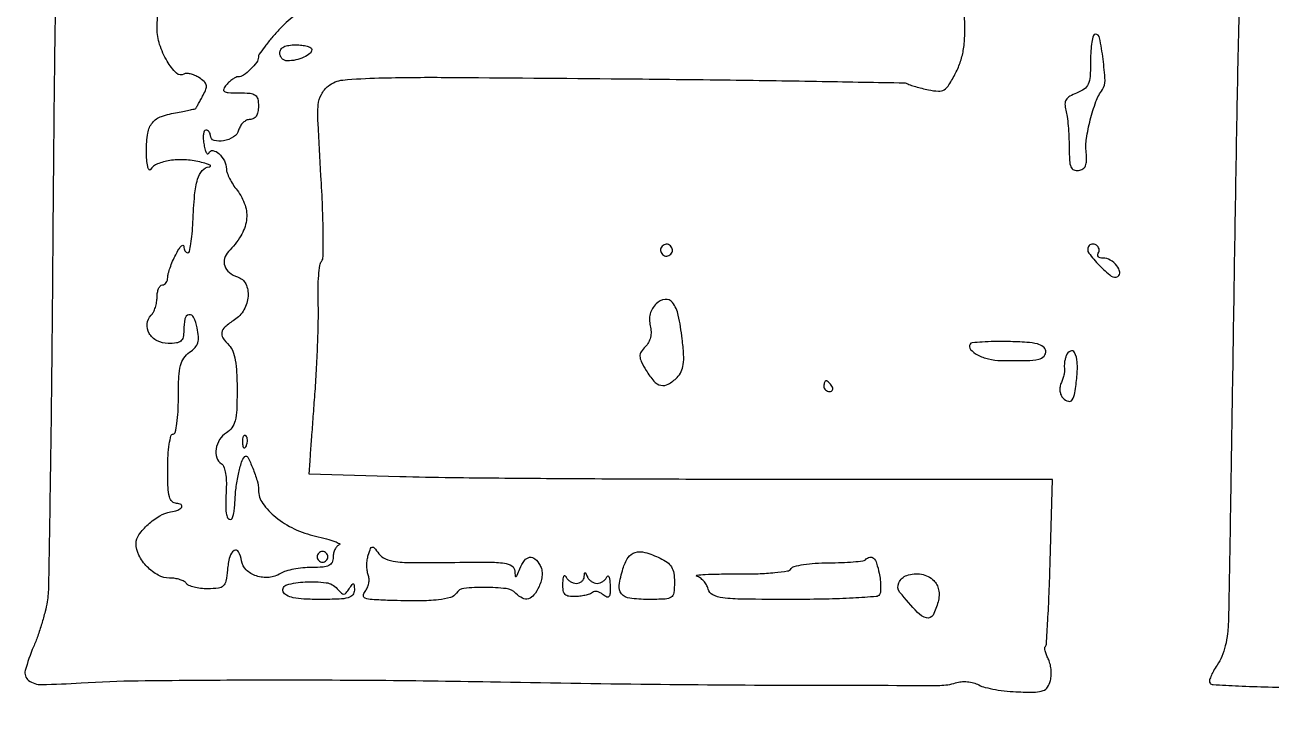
# Model space of a CAD drawing. Extents: x 0 to 5034, y 0 to 2560.
# Drawn here: x 4063.2 to 4296.8, y 1785.6 to 1915.7 of the extents above; entities that cross this region are included whole.
import ezdxf

# ---------------------------------------------------------------- set-up
doc = ezdxf.new("R2010")
doc.units = 0

msp = doc.modelspace()

# ---------------------------------------------------------------- linework, layer by layer
for points in [[(4291.214259, 1935.889879, 0.000211), (4290.798354, 1917.712839, 0.001097), (4290.380644, 1897.099298, 0.000689), (4289.97842, 1873, -0.000102), (4289.600089, 1848.617344, -0.000149), (4289.255365, 1827.096875, -0.000074), (4288.954358, 1808.813203, -0.00254), (4288.860796, 1804.5, -0.019446), (4288.672621, 1801.638046, -0.032923), (4288.265498, 1799.271518, -0.039179), (4287.628215, 1797.312481, -0.054161), (4286.740983, 1795.692425, 0.02343), (4286.034938, 1794.572264, 0.035145), (4285.537307, 1793.52959, 0.038325), (4285.276218, 1792.680816, 0.257262), (4285.394531, 1792.272135, 0.185111), (4285.959499, 1792.020297, 0.001617), (4290.746509, 1791.780708, 0.005331), (4296.290207, 1791.580424, 0.00338), (4302.753623, 1791.459598, -0.001174)], [(4069.078668, 1927.29485, 0.00235), (4068.725138, 1905.553516, 0.001169), (4068.471035, 1878, -0.000844), (4068.250102, 1852.22781, -0.00129), (4067.963064, 1829.873587, -0.000437), (4067.648259, 1810.554813, -0.035159), (4067.384652, 1807.548382, -0.022525), (4067.007641, 1805.714794, -0.011415), (4066.377396, 1803.443366, -0.011314), (4065.618776, 1801.12401, -0.016556), (4064.838373, 1799.12294, 0.034505), (4063.287425, 1794.6817, 0.306379), (4063.920788, 1792.818052, 0.168854), (4066.339239, 1792.032564, 0.011131), (4073.772868, 1792.3507, -0.013332), (4084.465709, 1792.76118, -0.00225), (4104.920754, 1792.908603, -0.002552), (4128.095864, 1792.853012, -0.002824), (4150.5, 1792.558332, 0.001881), (4180.588071, 1792.105833, 0.002272), (4208.844137, 1791.915603, 0.000544), (4234.774625, 1791.887056, 0.081226), (4237.712227, 1792.367409, -0.061677), (4238.730202, 1792.574804, -0.042724), (4239.906314, 1792.565851, -0.042415), (4241.075505, 1792.355766, -0.05727), (4242.073646, 1791.960586, 0.061853), (4243.252303, 1791.506345, 0.017957), (4245.161345, 1791.102663, 0.017757), (4247.363327, 1790.799163, 0.018108), (4249.56695, 1790.655187, 0.011158), (4252.672639, 1790.63433, 0.082176), (4254.126878, 1790.898331, 0.164289), (4254.947048, 1791.547095, 0.082809), (4255.479734, 1792.770519, 0.05094), (4255.625029, 1793.775238, 0.035899), (4255.590833, 1794.916923, 0.036361), (4255.397137, 1796.016281, 0.061153), (4255.059386, 1796.889037, -0.027863), (4254.714285, 1797.630361, -0.038703), (4254.496063, 1798.329356, -0.04337), (4254.416454, 1798.900244, -0.212428), (4254.530525, 1799.197192, 0.183061), (4254.724405, 1799.627539, 0.001084), (4254.985796, 1804.052192, 0.004313), (4255.230994, 1809.13387, 0.002709), (4255.434207, 1815.078674), (4255.877732, 1830.5), (4203.188866, 1830.5, -0.000857), (4181.770261, 1830.536694, -0.000937), (4160.983604, 1830.646875, -0.000875), (4143.199415, 1830.805604, -0.004682), (4133.5, 1831), (4116.5, 1831.5), (4116.681003, 1834, -0.000202), (4116.792182, 1835.527041, -0.000025), (4117.035629, 1838.85, -0.00003), (4117.325191, 1842.796494, -0.000024), (4117.634066, 1847, 0.005437), (4117.915107, 1851.489161, 0.004444), (4118.120785, 1856.296229, 0.00449), (4118.230994, 1860.722668, 0.011759), (4118.206813, 1863.902055, -0.012261), (4118.190097, 1866.434037, -0.016031), (4118.305746, 1868.746027, -0.013608), (4118.513969, 1870.644322, -0.126333), (4118.823493, 1871.402055, 0.158525), (4119.122803, 1872.291231, 0.004051), (4119.132077, 1876.573919, 0.008238), (4119.018257, 1881.651661, 0.005483), (4118.728127, 1887.466604, -0.002216), (4118.171325, 1897.331071, -0.033338), (4118.221863, 1900.769173, -0.103353), (4118.79412, 1902.705736, -0.099537), (4120.099017, 1904.281263, -0.148159), (4122.846512, 1905.399345, -0.016931), (4129.601118, 1905.794556, -0.007868), (4142.035455, 1905.904585, -0.000617), (4175.171533, 1905.635481, -0.000791), (4195.466551, 1905.413517, -0.001291), (4212.680581, 1905.153574, -0.000134), (4228.061837, 1904.877457, -0.129286), (4228.730899, 1904.688419, 0.054486), (4229.205938, 1904.4742, 0.008503), (4230.191236, 1904.171812, 0.009377), (4231.37047, 1903.855562, 0.008048), (4232.622244, 1903.566202, 0.03847), (4234.469169, 1903.316895, 0.153713), (4235.562652, 1903.593507, 0.117801), (4236.461469, 1904.495796, 0.018496), (4237.699305, 1906.698605, 0.038587), (4238.642214, 1908.942318, 0.043054), (4239.187659, 1911.224042, 0.033847), (4239.411498, 1913.984056, 0.013394), (4239.359968, 1917.792247, 0.006279)], [(4113.704225, 1917.409771, 0.049829), (4110.809975, 1914.790025, 0.009464), (4109.350419, 1913.114558, 0.013351), (4108.11918, 1911.563678, 0.009499), (4107.162753, 1910.23891, 0.15275), (4107, 1909.718596, -0.160238), (4106.67339, 1908.725627, -0.040392), (4105.541297, 1907.425157, -0.040547), (4104.21104, 1906.321159, -0.15412), (4103.193873, 1906, 0.112363), (4102.743571, 1905.897511, 0.038054), (4102.157967, 1905.559375, 0.035584), (4101.546404, 1905.07401, 0.034033), (4101, 1904.5, 0.064036), (4100.495433, 1903.703769, 0.377801), (4100.623463, 1903.267606, 0.131096), (4101.347145, 1903.042058, 0.010356), (4103.377555, 1903, -0.019908), (4105.430013, 1902.918248, -0.131871), (4106.387756, 1902.577465, -0.19242), (4106.85821, 1901.869518, -0.051629), (4107, 1900.5, -0.046413), (4106.899952, 1899.424525, -0.095786), (4106.590638, 1898.642189, -0.127847), (4106.0839, 1898.171076, -0.124301), (4105.40638, 1898, 0.114309), (4104.758114, 1897.849832, 0.075597), (4104.127252, 1897.4125, 0.069688), (4103.608997, 1896.764455, 0.070024), (4103.289749, 1896, -0.192376), (4102.355636, 1894.734555, -0.092251), (4100.442531, 1893.990725, -0.118449), (4098.69193, 1894.0765, -0.333066), (4098, 1895, 0.084813), (4097.934754, 1895.381878, 0.093418), (4097.746985, 1895.70625, 0.100434), (4097.467222, 1895.923181, 0.11535), (4097.138672, 1896, 0.303479), (4096.845695, 1895.804136, 0.067895), (4096.685108, 1895.192188, 0.048895), (4096.664379, 1894.304138, 0.028733), (4096.804149, 1893.25, 0.020852), (4097.03468, 1892.269716, 0.071437), (4097.298076, 1891.672377, 0.302615), (4097.537731, 1891.563869, 0.278273), (4097.745834, 1891.741071, -0.370711), (4098.462197, 1892.168704, -0.145691), (4099.574267, 1891.616092, -0.085992), (4100.631445, 1890.221702, -0.119855), (4101, 1888.706287, 0.09042), (4101.13158, 1887.984632, 0.026266), (4101.5875, 1886.944825, 0.025477), (4102.23452, 1885.806035, 0.024728), (4103, 1884.727129, -0.087713), (4104.485938, 1881.951574, -0.114571), (4104.739395, 1879.092295, -0.102479), (4103.695257, 1876.177504, -0.059363), (4101.384554, 1873.241697, 0.130426), (4100.634322, 1871.949462, 0.153788), (4100.688635, 1870.54172, 0.136347), (4101.568399, 1869.295668, 0.0947), (4103.092381, 1868.470679, -0.203812), (4104.615458, 1867.163013, -0.133936), (4105.064923, 1864.862509, -0.1116), (4104.287697, 1862.310423, -0.118767), (4102.5, 1860.408043, 0.030589), (4100.739684, 1859.094129, 0.166921), (4100.13984, 1858.088076, 0.202916), (4100.344508, 1857.043829, 0.047901), (4101.5, 1855.642857, -0.109907), (4102.180434, 1854.572975, -0.042371), (4102.640205, 1852.864172, -0.03123), (4102.915109, 1850.498852, -0.013317), (4103, 1847.311975, -0.010041), (4102.924945, 1843.574908, -0.050665), (4102.631091, 1841.510694, -0.09417), (4102.030427, 1840.202482, -0.098902), (4101, 1839.232073, 0.111675), (4099.728717, 1837.97274, 0.102322), (4099.072464, 1836.248925, 0.11662), (4099.193176, 1834.583848, 0.180074), (4100.069123, 1833.45728, -0.166402), (4100.471625, 1832.967046, -0.037783), (4100.775424, 1831.918945, -0.035131), (4100.957306, 1830.593413, -0.027908), (4100.972231, 1829.148263, 0.005953), (4100.862008, 1825.865892, 0.036891), (4100.949748, 1824.182899, 0.092848), (4101.230476, 1823.309526, 0.275314), (4101.75, 1823, 0.298961), (4102.047281, 1823.195197, 0.038131), (4102.309597, 1823.954688, 0.034544), (4102.508522, 1825.004455, 0.021727), (4102.601821, 1826.25, -0.02323), (4102.806247, 1828.873244, -0.022065), (4103.254754, 1831.512217, -0.019957), (4103.834377, 1833.759899, -0.123906), (4104.440662, 1834.773995, -0.508599), (4104.985578, 1834.68851, -0.021556), (4105.939046, 1832.61541, -0.026974), (4106.751515, 1830.274272, -0.07014), (4107, 1828.511626, 0.156624), (4107.804153, 1826.007451, 0.067551), (4110.2371, 1823.428857, 0.05921), (4113.724154, 1821.236458, 0.055765), (4117.698277, 1819.868214, -0.010276), (4119.780272, 1819.357141, -0.023046), (4121.331344, 1818.864821, -0.042549), (4122.18763, 1818.463288, -0.646739), (4122.163106, 1818.221035, 0.128466), (4121.71804, 1817.931168, 0.067741), (4121.341662, 1817.3842, 0.06036), (4121.086564, 1816.67848, 0.056632), (4121, 1815.916667, -0.105192), (4120.795001, 1814.953047, -0.178368), (4120.226491, 1814.369387, -0.09405), (4119.110079, 1814.074814, -0.017609), (4116.986431, 1814, 0.025213), (4115.315165, 1813.915672, 0.023178), (4113.61267, 1813.663278, 0.023862), (4112.116344, 1813.295133, 0.067425), (4111.137362, 1812.853711, -0.118184), (4108.985505, 1812.133509, -0.101431), (4106.608213, 1812.406854, -0.111316), (4104.697402, 1813.548016, -0.168987), (4103.819335, 1815.25165, 0.083464), (4103.281689, 1816.943877, 0.446187), (4102.453486, 1817.161776, 0.185906), (4101.615333, 1815.990454, 0.041413), (4101.189635, 1813.520893, -0.023804), (4100.906232, 1811.442496, -0.157754), (4100.414205, 1810.533325, -0.165194), (4099.494982, 1810.10686, -0.026745), (4097.498652, 1810, -0.027391), (4096.159121, 1810.073436, -0.033894), (4094.929543, 1810.29375, -0.036108), (4093.955853, 1810.613443, -0.158251), (4093.5, 1811, 0.133726), (4093.088174, 1811.384693, 0.044519), (4092.320123, 1811.70625, 0.040576), (4091.365296, 1811.926201, 0.036341), (4090.351276, 1812, -0.125301), (4088.215323, 1812.543814, -0.076016), (4086.128296, 1814.131525, -0.075306), (4084.592632, 1816.289969, -0.117317), (4084.064694, 1818.5, -0.158584), (4084.594751, 1820.134313, -0.050898), (4086.3171, 1822.059356, -0.05061), (4088.500652, 1823.67857, -0.098115), (4090.539857, 1824.402971, 0.052796), (4091.866638, 1824.743483, 0.15104), (4092.612603, 1825.318296, 0.449534), (4092.502222, 1825.788702, 0.124483), (4091.666667, 1826, -0.194704), (4090.828748, 1826.339149, -0.138526), (4090.314103, 1827.225, -0.054215), (4090.060264, 1828.992005, -0.008589), (4090, 1832.5, -0.013867), (4090.070361, 1835.036573, -0.024301), (4090.288462, 1837.125, -0.022017), (4090.599474, 1838.685898, -0.345347), (4091, 1839, 0.349887), (4091.404904, 1839.322866, 0.020368), (4091.713994, 1840.985824, 0.023041), (4091.930469, 1843.211313, 0.012723), (4092, 1845.943296, -0.009962), (4092.076655, 1849.790375, -0.051195), (4092.378483, 1851.899423, -0.092889), (4093.005498, 1853.26771, -0.086426), (4094.098528, 1854.356458, 0.053073), (4095.11934, 1855.246481, 0.11207), (4095.642513, 1856.150795, 0.096725), (4095.765597, 1857.281544, 0.032957), (4095.517156, 1858.921889, 0.052877), (4094.848589, 1860.92686, 0.345896), (4093.96808, 1861.382192, 0.306057), (4093.213122, 1860.63117, 0.048539), (4093, 1858.440983, -0.050115), (4092.87176, 1857.164739, -0.170715), (4092.449648, 1856.458089, -0.142855), (4091.623411, 1856.098615, -0.031656), (4090.067388, 1856, -0.1205), (4087.997789, 1856.506124, -0.139032), (4086.52395, 1857.895708, -0.162115), (4086.129648, 1859.683421, -0.171927), (4086.900663, 1861.300663, 0.080591), (4087.322566, 1861.885972, 0.037755), (4087.67707, 1862.752695, 0.036141), (4087.918928, 1863.738746, 0.042095), (4088, 1864.7, -0.041555), (4088.073312, 1865.580586, -0.061077), (4088.29375, 1866.324375, -0.080277), (4088.61753, 1866.829143, -0.213207), (4089, 1867, 0.137407), (4089.381339, 1867.106814, 0.100202), (4089.70625, 1867.407047, 0.086136), (4089.924987, 1867.856115, 0.070471), (4090, 1868.385693, -0.066548), (4090.096266, 1869.105775, -0.018053), (4090.438815, 1870.205729, -0.017936), (4090.922035, 1871.437418, -0.017749), (4091.493839, 1872.635693, -0.016601), (4092.070184, 1873.656631, -0.050439), (4092.550673, 1874.291422, -0.213883), (4092.834662, 1874.411715, -0.406713), (4092.993839, 1874.25, 0.058119), (4093.051913, 1873.772543, 0.077631), (4093.218503, 1873.369672, 0.096708), (4093.463459, 1873.101326, 0.16379), (4093.75, 1873.008458, 0.34606), (4094.055932, 1873.25464, 0.014864), (4094.344838, 1874.701009, 0.01997), (4094.582713, 1876.556727, 0.012237), (4094.721788, 1878.758458, -0.011584), (4095.036851, 1883.852093, -0.05043), (4095.594371, 1886.819496, -0.104095), (4096.47455, 1888.454146, -0.205406), (4097.769052, 1889.102361, 0.227705), (4098.007561, 1889.234787, 0.452094), (4097.963409, 1889.420831, 0.051297), (4097.247564, 1889.711821, 0.012144), (4096, 1890.042772, 0.046373), (4093.147946, 1890.451492, 0.05131), (4090.366974, 1890.304322, 0.058058), (4088.080872, 1889.668211, 0.14932), (4086.765313, 1888.596028, -0.535087), (4086.487407, 1888.596687, -0.094408), (4086.241942, 1889.181303, -0.036584), (4086.071837, 1890.423157, -0.014922), (4086.015313, 1892.127555, -0.037975), (4086.257089, 1895.45172, -0.133694), (4087.112383, 1897.396496, -0.140932), (4088.805345, 1898.581333, -0.043999), (4091.844289, 1899.33362, 0.008128), (4093.137191, 1899.556865, 0.012348), (4094.251934, 1899.796716, 0.007023), (4095.167971, 1900.031276, 0.217358), (4095.344289, 1900.177623, -0.011402), (4095.453409, 1900.390977, -0.00071), (4095.791492, 1901.014286, -0.00105), (4096.196942, 1901.75556, -0.000779), (4096.648022, 1902.573139, 0.038391), (4097.170108, 1903.714586, 0.1482), (4097.214761, 1904.483873, 0.153296), (4096.825052, 1905.133265, 0.04198), (4095.857345, 1905.857016, 0.037574), (4095.050585, 1906.280244, 0.043901), (4094.22986, 1906.552475, 0.049206), (4093.511752, 1906.649426, 0.148436), (4093.039398, 1906.524349, -0.348857), (4091.629308, 1906.691141, -0.062126), (4089.889426, 1908.943844, -0.054475), (4088.475384, 1912.070554, -0.079134), (4088, 1915.055403, -0.022955), (4088.099936, 1917.231062, -0.126146)], [(4319.585979, 1790.963174, 0.000022), (4332.425, 1790.850084, 0.000745)]]:
    msp.add_lwpolyline(points, format="xyb")
for points in [[(4263, 1908.975249, -0.014377), (4262.916355, 1906.066811, -0.088228), (4262.570636, 1904.613239, -0.141752), (4261.817571, 1903.702901, -0.058747), (4260.388029, 1902.957429, 0.037752), (4259.100949, 1902.3534, 0.125253), (4258.430515, 1901.711751, 0.146869), (4258.20675, 1900.891993, 0.059245), (4258.374374, 1899.732179, -0.033039), (4258.606148, 1898.563813, -0.01031), (4258.800946, 1896.786382, -0.010255), (4258.937185, 1894.786893, -0.011149), (4258.986345, 1892.838484, 0.012646), (4259.057027, 1890.334453, 0.082031), (4259.328058, 1889.106332, 0.198411), (4259.870858, 1888.549497, 0.139005), (4260.75, 1888.434394, 0.104973), (4261.561894, 1888.735583, 0.153133), (4262.051362, 1889.313787, 0.098011), (4262.250389, 1890.279862, 0.027646), (4262.177026, 1891.823105, -0.062857), (4262.236967, 1894.4554, -0.025913), (4262.947228, 1897.956872, -0.025813), (4264.009449, 1901.347929, -0.06698), (4265.20951, 1903.603592, 0.169851), (4265.709224, 1905.301661, 0.019605), (4265.348615, 1909.320404, 0.015931), (4264.702653, 1913.309033, 0.358916), (4263.864076, 1914, 0.337534), (4263.525573, 1913.742106, 0.024603), (4263.253822, 1912.523979, 0.026411), (4263.062314, 1910.90147, 0.016171)], [(4117, 1911.106989, -0.227609), (4116.648743, 1910.37534, -0.061223), (4115.52228, 1909.679547, -0.053927), (4114.006969, 1909.171875, -0.053934), (4112.418213, 1909, -0.104916), (4111.877082, 1909.11481, -0.099144), (4111.4166, 1909.440625, -0.096457), (4111.107966, 1909.927413, -0.093456), (4111, 1910.5, -0.152103), (4111.202091, 1911.148955, -0.12651), (4111.75, 1911.625, -0.082504), (4112.677925, 1911.911037, -0.033607), (4114, 1912, -0.028177), (4115.149458, 1911.935171, -0.044188), (4116.11875, 1911.737678, -0.055036), (4116.798046, 1911.451054, -0.271801)], [(4182.552786, 1874.08541, 0.099038), (4182.401684, 1873.679226, 0.097945), (4182.417584, 1873.244476, 0.097945), (4182.597789, 1872.848514, 0.099038), (4182.91459, 1872.552786, 0.099038), (4183.320774, 1872.401684, 0.097945), (4183.755524, 1872.417584, 0.097945), (4184.151486, 1872.597789, 0.099038), (4184.447214, 1872.91459, 0.099038), (4184.598316, 1873.320774, 0.097945), (4184.582416, 1873.755524, 0.097945), (4184.402211, 1874.151486, 0.099038), (4184.08541, 1874.447214, 0.099038), (4183.679226, 1874.598316, 0.097945), (4183.244476, 1874.582416, 0.097945), (4182.848514, 1874.402211, 0.099038)], [(4262.622609, 1874.198385, 0.307998), (4262.67692, 1872.964315, 0.032727), (4264.644767, 1870.660779, 0.032731), (4266.89303, 1868.636765, 0.315123), (4268.109072, 1868.56741, 0.310544), (4268.475063, 1869.398055, 0.124488), (4267.924707, 1870.582765, 0.091456), (4266.694084, 1871.631571, 0.131602), (4265.318538, 1872, -0.066942), (4264.81076, 1872.06829, -0.140126), (4264.472962, 1872.273452, -0.19093), (4264.355332, 1872.577423, -0.137223), (4264.457295, 1872.930902, 0.100828), (4264.604475, 1873.330874, 0.098348), (4264.585377, 1873.760315, 0.097513), (4264.403043, 1874.152776, 0.097277), (4264.08541, 1874.447214, 0.086807), (4263.684622, 1874.607476, 0.094203), (4263.264987, 1874.615602, 0.100209), (4262.891997, 1874.471686, 0.112781)], [(4181.57053, 1863.427672, 0.060335), (4180.868932, 1862.532713, 0.07012), (4180.443736, 1861.539067, 0.069583), (4180.307747, 1860.460168, 0.058152), (4180.457233, 1859.314376, -0.055953), (4180.606807, 1858.205806, -0.064068), (4180.494135, 1857.143142, -0.067016), (4180.124843, 1856.183708, -0.071154), (4179.520544, 1855.377687, 0.050623), (4178.733754, 1854.413125, 0.15748), (4178.512198, 1853.614718, 0.106449), (4178.762995, 1852.647887, 0.016916), (4179.706591, 1850.919555, 0.044863), (4181.129447, 1848.940061, 0.16084), (4182.44838, 1848.151332, 0.188394), (4183.841979, 1848.365405, 0.065231), (4185.484603, 1849.62746, 0.085841), (4186.258532, 1850.725086, 0.077887), (4186.652085, 1852.056458, 0.049054), (4186.715659, 1853.929675, 0.013415), (4186.44687, 1856.87746, 0.023647), (4185.70879, 1861.308726, 0.107312), (4184.633033, 1863.678472, 0.27467), (4183.236655, 1864.260202, 0.162409)], [(4240.414766, 1855.863307, 0.332049), (4240.500943, 1854.891766, 0.089009), (4241.800497, 1853.875682, 0.063343), (4243.885808, 1853.091905, 0.055622), (4246.19619, 1852.808925, 0.006091), (4251.066656, 1852.815924, 0.049274), (4253.284349, 1853.065544, 0.155414), (4254.291545, 1853.640778, 0.226048), (4254.587849, 1854.602409, 0.199152), (4254.111813, 1855.398564, 0.098828), (4253.029538, 1855.910373, 0.046302), (4251.075907, 1856.209994, 0.009464), (4247.580088, 1856.352409, 0.008899), (4244.95616, 1856.362882, 0.013588), (4242.681587, 1856.269617, 0.008076), (4240.811406, 1856.111576, 0.233516)], [(4258.443203, 1853.712585, 0.029851), (4258.250818, 1853.10515, 0.0259), (4258.121186, 1852.44968, 0.026751), (4258.066443, 1851.842893, 0.066177), (4258.109024, 1851.399203, -0.084282), (4258.136944, 1850.931874, -0.02574), (4258.023757, 1850.230333, -0.02496), (4257.81358, 1849.444501, -0.024891), (4257.525976, 1848.682783, 0.062417), (4257.28896, 1847.877143, 0.068018), (4257.26806, 1847.061683, 0.073398), (4257.461393, 1846.325255, 0.095824), (4257.850551, 1845.749449, 0.123164), (4258.839872, 1845.156011, 0.336798), (4259.558579, 1845.422048, 0.103967), (4260.062279, 1846.762867, 0.013253), (4260.450617, 1849.836946, 0.039773), (4260.503057, 1852.504724, 0.104897), (4259.99798, 1854.337686, 0.412568), (4259.227566, 1854.584726, 0.185097)], [(4213, 1848, 0.105053), (4213.081062, 1847.618444, 0.099167), (4213.311086, 1847.29375, 0.09642), (4213.654762, 1847.076123, 0.093332), (4214.059017, 1847, 0.108972), (4214.413961, 1847.078288, 0.182303), (4214.6254, 1847.29375, 0.161196), (4214.656512, 1847.6179, 0.082592), (4214.5, 1848, 0.029505), (4214.231006, 1848.382774, 0.035638), (4213.933975, 1848.70625, 0.038439), (4213.65171, 1848.934461, 0.151918), (4213.440983, 1849, 0.210953), (4213.272352, 1848.92554, 0.081139), (4213.129539, 1848.70625, 0.061769), (4213.032345, 1848.382849, 0.042167)], [(4104.683114, 1836.8125, -0.054073), (4104.461564, 1836.395823, -0.470617), (4104.279315, 1836.37858, -0.168741), (4104.137993, 1836.670344, -0.018894), (4104.078947, 1837.416667, -0.028489), (4104.089945, 1838.112848, -0.077125), (4104.200665, 1838.592839, -0.208169), (4104.385309, 1838.77538, -0.296942), (4104.604167, 1838.729167, -0.126455), (4104.797407, 1838.402231, -0.060344), (4104.876576, 1837.916927, -0.05415), (4104.839148, 1837.359369, -0.051402)], [(4142.944112, 1814.936906, -0.003257), (4150.144592, 1814.989318, -0.033735), (4153.102299, 1814.791805, -0.110347), (4154.513735, 1814.270298, -0.245218), (4155.063386, 1813.301604, 0.017305), (4155.126026, 1812.40532, 0.514366), (4155.294807, 1812.309518, 0.18396), (4155.530222, 1812.550814, 0.006756), (4156.031162, 1813.75, -0.059197), (4156.880473, 1815.303016, -0.19873), (4157.843089, 1815.906192, -0.232438), (4158.840047, 1815.609377, -0.078778), (4159.803082, 1814.38739, -0.081634), (4160.103864, 1813.556429, -0.058698), (4160.170181, 1812.570011, -0.052943), (4160.00093, 1811.493321, -0.043091), (4159.602772, 1810.395192, -0.054607), (4158.658753, 1808.831241, -0.160877), (4157.634777, 1808.131302, -0.189214), (4156.509284, 1808.236759, -0.079659), (4155.257143, 1809.142857, 0.169305), (4153.433202, 1810.02385, 0.027915), (4149.470999, 1810.256792, 0.025852), (4145.530114, 1810.064389, 0.233286), (4144.10833, 1809.175281, -0.188029), (4143.037549, 1808.368841, -0.041371), (4140.735429, 1807.923496, -0.027145), (4137.170414, 1807.730378, -0.007744), (4131.627555, 1807.817112, -0.006537), (4128.306372, 1807.964029, -0.072214), (4127.00604, 1808.229596, -0.3369), (4126.682899, 1808.72797, -0.155755), (4126.989431, 1809.487265, 0.070965), (4127.414446, 1810.17888, 0.05522), (4127.67477, 1811.023395, 0.05624), (4127.740694, 1811.885472, 0.08278), (4127.589201, 1812.628142, -0.059962), (4127.392553, 1813.409258, -0.032727), (4127.331809, 1814.397038, -0.032104), (4127.401904, 1815.423257, -0.043765), (4127.604046, 1816.327819, -0.014045), (4128.04128, 1817.58211, -0.27774), (4128.348972, 1817.823618, -0.258809), (4128.722817, 1817.673057, -0.012515), (4129.570833, 1816.572243, 0.137976), (4130.793011, 1815.613472, 0.067428), (4132.724755, 1815.107167, 0.029701), (4136.055442, 1814.899415, 0.004176)], [(4118, 1816, 0.099038), (4118.076342, 1815.618362, 0.097945), (4118.29375, 1815.29375, 0.097945), (4118.618362, 1815.076342, 0.099038), (4119, 1815, 0.099038), (4119.381638, 1815.076342, 0.097945), (4119.70625, 1815.29375, 0.097945), (4119.923658, 1815.618362, 0.099038), (4120, 1816, 0.099038), (4119.923658, 1816.381638, 0.097945), (4119.70625, 1816.70625, 0.097945), (4119.381638, 1816.923658, 0.099038), (4119, 1817, 0.099038), (4118.618362, 1816.923658, 0.097945), (4118.29375, 1816.70625, 0.097945), (4118.076342, 1816.381638, 0.099038)], [(4182.292833, 1815.75, -0.048087), (4183.624693, 1814.968072, -0.101219), (4184.431588, 1814.088035, -0.095393), (4184.855893, 1812.926026, -0.039394), (4184.992198, 1811.25, -0.030691), (4184.872769, 1809.226852, -0.219858), (4184.371399, 1808.414858, -0.137166), (4183.281983, 1808.063265, -0.009888), (4180.083333, 1808, -0.030069), (4176.597318, 1808.209832, -0.192303), (4175.07439, 1809.04222, -0.212868), (4174.631314, 1810.636054, -0.037381), (4175.336354, 1813.744282, -0.067753), (4176.311076, 1815.852443, -0.18241), (4177.612535, 1816.824602, -0.143041), (4179.465034, 1816.818223, -0.036811)], [(4223.370541, 1812.897294, -0.020835), (4223.567368, 1811.643644, -0.024398), (4223.645897, 1810.442428, -0.024399), (4223.613377, 1809.435779, -0.118676), (4223.436524, 1808.897294, -0.241557), (4222.837998, 1808.535921, -0.003361), (4218.481578, 1808.26358, -0.008526), (4213.342054, 1808.064778, -0.005403), (4207.347363, 1808, -0.002394), (4197.782969, 1808.0458, -0.027796), (4194.047686, 1808.289516, -0.087362), (4192.182961, 1808.856172, -0.214638), (4191.303755, 1809.94644, 0.0653), (4190.986816, 1810.725905, 0.052996), (4190.460354, 1811.459458, 0.054719), (4189.815359, 1812.040258, 0.086537), (4189.147375, 1812.363841, -0.817238), (4189.161217, 1812.540972, -0.017217), (4190.731801, 1812.679617, -0.010329), (4193.373668, 1812.766725, -0.004608), (4196.854502, 1812.777472, 0.009313), (4200.686356, 1812.825361, 0.017132), (4203.798416, 1813.029129, 0.013764), (4206.196398, 1813.335734, 0.219037), (4206.862833, 1813.778059, -0.199497), (4207.441694, 1814.194291, -0.018894), (4209.191888, 1814.534144, -0.02185), (4211.390741, 1814.777704, -0.015461), (4213.873389, 1814.86638, 0.008047), (4216.349047, 1814.918069, 0.011771), (4218.524863, 1815.049887, 0.007307), (4220.32482, 1815.228055, 0.16963), (4220.781725, 1815.448392, -0.132519), (4221.602829, 1815.920593, -0.265072), (4222.303402, 1815.73435, -0.122578), (4222.887987, 1814.778288, -0.026872)], [(4166.583333, 1811, 0.085859), (4167.130331, 1811.094627, 0.088627), (4167.607045, 1811.367188, 0.093567), (4167.94061, 1811.772973, 0.110032), (4168.078947, 1812.25, -0.011437), (4168.135242, 1812.903389, -0.382689), (4168.242982, 1813, -0.295955), (4168.382013, 1812.909806, -0.009076), (4168.662281, 1812.25, 0.08298), (4168.954689, 1811.772113, 0.064791), (4169.41017, 1811.367188, 0.064977), (4169.952585, 1811.093338, 0.084643), (4170.5, 1811, 0.084643), (4171.047415, 1811.093338, 0.064977), (4171.58983, 1811.367188, 0.064791), (4172.045311, 1811.772113, 0.08298), (4172.337719, 1812.25, -0.269499), (4172.5323, 1812.401258, -0.35372), (4172.717133, 1812.289032, -0.062757), (4172.858171, 1811.657728, -0.016745), (4172.921053, 1810.627555, -0.015392), (4172.916152, 1809.144649, -0.148258), (4172.715035, 1808.554523, -0.35715), (4172.32744, 1808.450623, -0.067244), (4171.657991, 1808.868879, 0.051341), (4171.095327, 1809.245721, 0.067022), (4170.514787, 1809.460069, 0.082731), (4170.005763, 1809.487975, 0.170391), (4169.650758, 1809.317425, -0.110139), (4169.234862, 1809.053187, -0.026544), (4168.448694, 1808.815556, -0.025975), (4167.495848, 1808.633767, -0.023213), (4166.492767, 1808.543079, -0.042075), (4165.197426, 1808.595377, -0.167293), (4164.49326, 1808.940725, -0.164657), (4164.144434, 1809.650254, -0.040447), (4164.078947, 1810.966978, -0.0188), (4164.141094, 1811.869477, -0.080265), (4164.282867, 1812.388737, -0.417781), (4164.466936, 1812.45647, -0.18931), (4164.662281, 1812.25, 0.087674), (4164.960859, 1811.772091, 0.065245), (4165.434649, 1811.367188, 0.064399), (4166.004061, 1811.093368, 0.080074)], [(4124.024172, 1810.004871, -0.011345), (4124.570929, 1810.827789, -0.315109), (4124.800893, 1810.912032, -0.324682), (4124.953284, 1810.724941, -0.011725), (4124.984687, 1809.75, -0.176145), (4124.669036, 1808.857559, -0.154799), (4123.836119, 1808.317835, -0.058607), (4122.134067, 1808.059337, -0.008411), (4118.606989, 1808, -0.011954), (4115.542162, 1808.073282, -0.039407), (4113.538212, 1808.328316, -0.065089), (4112.272517, 1808.769432, -0.186892), (4111.65859, 1809.447316, -0.441659), (4112.299509, 1810.723608, -0.054715), (4115.750742, 1811.295804, -0.046965), (4119.686398, 1811.142701, -0.183615), (4121.789485, 1810.004871, 0.02381), (4122.556881, 1809.196327, 0.193329), (4123.021403, 1809.009743, 0.223131), (4123.446287, 1809.209287, 0.032237)], [(4233.600989, 1811.541868, -0.076906), (4234.177891, 1810.753761, -0.069404), (4234.514957, 1809.800258, -0.06344), (4234.596093, 1808.713137, -0.04846), (4234.418781, 1807.53242, -0.061347), (4233.468446, 1805.070897, -0.344168), (4232.261952, 1804.536633, -0.146607), (4230.549016, 1805.55693, -0.013525), (4227.272805, 1809.327195, -0.285605), (4227.036202, 1811.109838, -0.205238), (4228.556764, 1812.502439, -0.127758), (4231.310227, 1812.730141, -0.154658)]]:
    msp.add_lwpolyline(points, format="xyb", close=True)

doc.saveas('drawing.dxf')
